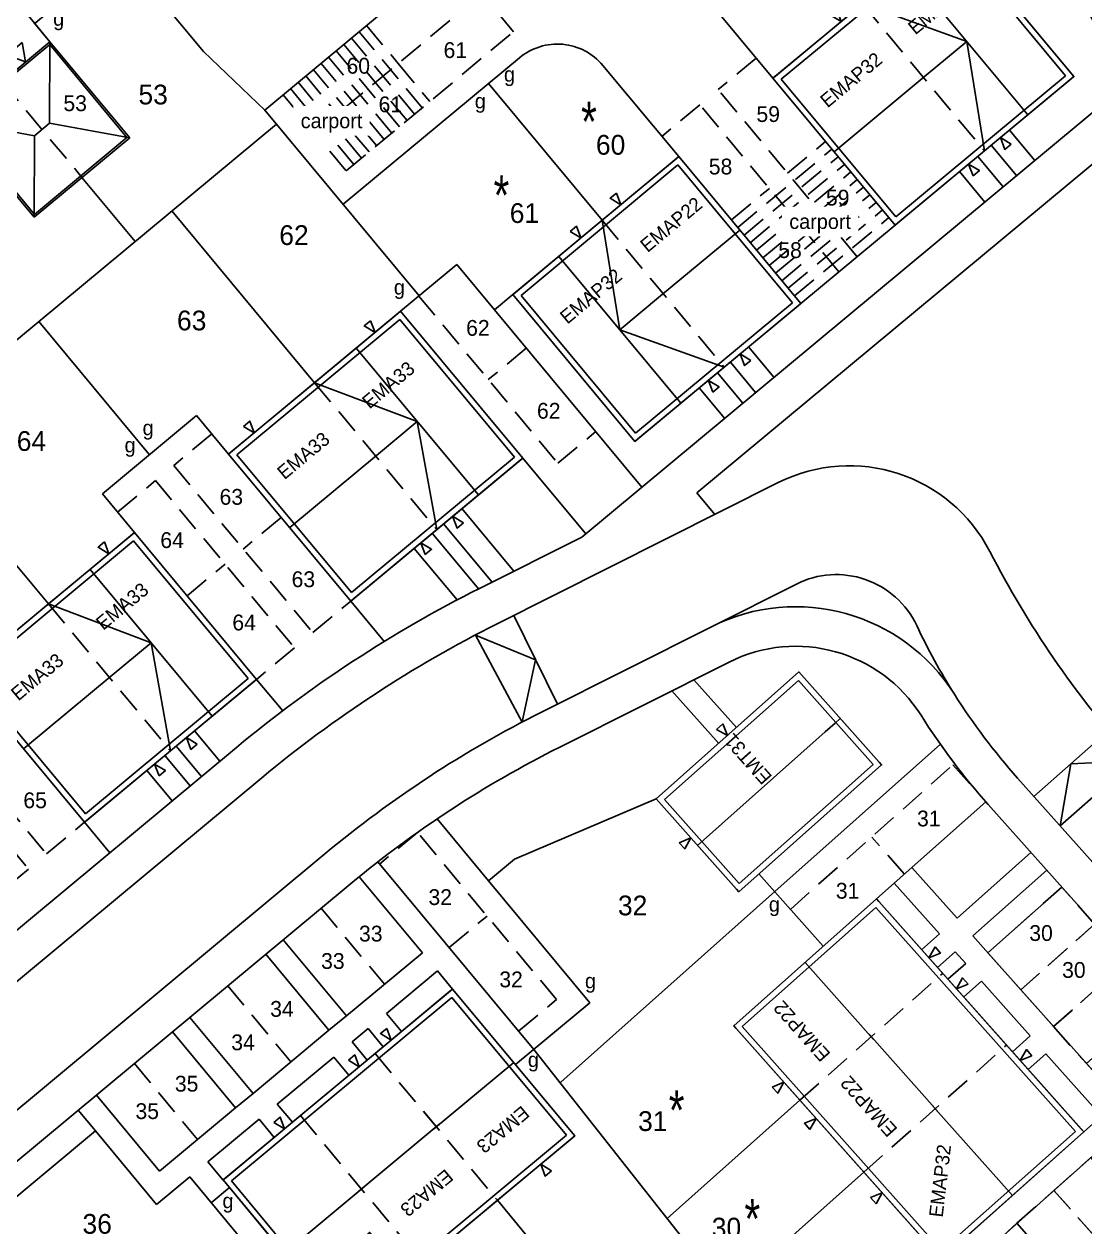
# Model space of a CAD drawing. Header units: millimetres. Extents: x 417385519 to 419804394, y 187233028 to 187812599.
# Drawn here: x 419588950 to 419642623, y 187555782 to 187616652 of the extents above; entities that cross this region are included whole.
import ezdxf
from ezdxf import colors
from ezdxf.entities.mleader import LeaderData, LeaderLine
from ezdxf.enums import TextEntityAlignment as Align
from ezdxf.math import Vec2, Vec3

# ---------------------------------------------------------------- set-up
doc = ezdxf.new("R2010")
doc.units = ezdxf.units.MM
doc.header["$LTSCALE"] = 100
doc.linetypes.add('DASHED', pattern=[19.05, 12.7, -6.35])
for name, color, linetype in [('0 Porch Detail', 7, 'Continuous'), ('CB-E-CHANNEL', 3, 'Continuous'), ('CB-E-FOOTPATH', 1, 'Continuous'), ('CB-E-VERGE', 6, 'DASHED'), ('CB-H-DOORFRONT', 1, 'Continuous'), ('CB-H-DOORREAR', 4, 'Continuous'), ('CB-H-EXTWALL', 3, 'Continuous'), ('CB-H-EXTWALL2', 7, 'Continuous'), ('CB-H-GARAGE-DOOR', 4, 'Continuous'), ('CB-H-PARTY CENTRE', 1, 'DASHED'), ('CB-H-ROOF', 1, 'Continuous'), ('CB-P-AFFORDABLE', 10, 'Continuous'), ('CB-P-DRIVE', 7, 'Continuous'), ('CB-P-FENCE', 2, 'Continuous'), ('CB-P-FOOTPATH', 1, 'Continuous'), ('CB-P-GATES', 6, 'Continuous'), ('CB-P-HOUSE-REF', 7, 'Continuous'), ('CB-P-PARKING', 1, 'DASHED'), ('CB-P-PARKING-NO', 1, 'Continuous'), ('CB-P-PLOT-NO', 4, 'Continuous'), ('H-House-Outline', 7, 'Continuous')]:
    doc.layers.add(name, color=color, linetype=linetype)
doc.styles.add('CB-P-HOUSE-REF', font='')
doc.styles.add('Cooper Baillie', font='')
doc.styles.add('SIMON COOPER SWISS LIGHT CONDENSED', font='')
doc.styles.get('CB-P-HOUSE-REF').set_extended_font_data('Gill Sans')
doc.styles.get('Cooper Baillie').set_extended_font_data('Gill Sans')
doc.styles.get('SIMON COOPER SWISS LIGHT CONDENSED').set_extended_font_data('Swis721 LtCn BT')

# ---------------------------------------------------------------- blocks, each defined once
blk = doc.blocks.new('*U240')
at = {"layer": '0 Porch Detail'}
for points in [[(8248, 5689), (8248, 5989), (7948, 5989), (7948, 5689)], [(8248, 3676), (8248, 3976), (7948, 3976), (7948, 3676)]]:
    blk.add_lwpolyline(points, close=True, dxfattribs=at)
at = {"layer": 'CB-H-DOORFRONT', "flags": 128}
blk.add_lwpolyline([(7903, 5262), (7903, 4847), (7303, 5055)], close=True, dxfattribs=at)
at = {"layer": 'CB-H-DOORREAR', "flags": 128}
blk.add_lwpolyline([(5264, 10265), (4848, 10265), (5056, 9665)], close=True, dxfattribs=at)
at = {"layer": 'CB-H-EXTWALL'}
for points in [[(176, 9665), (0, 9665), (0, 0), (176, 0)], [(176, 0), (7303, 0), (7303, 9665), (176, 9665)]]:
    blk.add_lwpolyline(points, dxfattribs=at)
at = {"layer": 'CB-H-ROOF'}
for p, q in [((3652, 9665), (3652, 1018)), ((6187, 7808, 0), (7303, 9273)), ((7303, 6342), (6187, 7808, 0)), ((6187, 7808, 0), (7303, 7808)), ((3652, 1018), (3652, 352)), ((3652, 352), (3652, 0))]:
    blk.add_line(p, q, dxfattribs=at)
at = {"layer": 'CB-P-HOUSE-REF', "style": 'CB-P-HOUSE-REF'}
blk.add_attdef('EMT41', text='', height=700, dxfattribs=at).set_placement((5452, 4884), align=Align.MIDDLE_CENTER)
blk = doc.blocks.new('*U195')
at = {"layer": 'CB-H-DOORFRONT', "flags": 128}
blk.add_lwpolyline([(1437, -600), (1021, -600), (1229, 0)], close=True, dxfattribs=at)
at = {"layer": 'CB-H-DOORREAR', "flags": 128}
blk.add_lwpolyline([(3235, 10265), (2820, 10265), (3027, 9665)], close=True, dxfattribs=at)
at = {"layer": 'CB-H-EXTWALL'}
for p, q in [((5095, 9665), (176, 9665)), ((5095, 0), (176, 0))]:
    blk.add_line(p, q, dxfattribs=at)
blk.add_lwpolyline([(5095, 9665), (5271, 9665), (5271, 0), (5095, 0)], dxfattribs=at)
at = {"layer": 'CB-H-PARTY CENTRE'}
blk.add_line((176, 0), (176, 9665), dxfattribs=at)
at = {"layer": 'CB-H-ROOF'}
blk.add_line((0, 4832), (5271, 4832), dxfattribs=at)
at = {"layer": 'CB-P-HOUSE-REF', "style": 'CB-P-HOUSE-REF'}
blk.add_attdef('EMA23', text='', height=700, dxfattribs=at).set_placement((2685, 7098), align=Align.MIDDLE_CENTER)
blk = doc.blocks.new('*U196')
at = {"layer": 'CB-H-DOORFRONT', "flags": 128}
blk.add_lwpolyline([(1437, -600), (1021, -600), (1229, 0)], close=True, dxfattribs=at)
at = {"layer": 'CB-H-DOORREAR', "flags": 128}
blk.add_lwpolyline([(3235, 10265), (2820, 10265), (3027, 9665)], close=True, dxfattribs=at)
at = {"layer": 'CB-H-EXTWALL'}
for p, q in [((5095, 9665), (176, 9665)), ((5095, 0), (176, 0))]:
    blk.add_line(p, q, dxfattribs=at)
at = {"layer": 'CB-H-PARTY CENTRE'}
for p, q in [((176, 0), (176, 9665)), ((5095, 0), (5095, 9665))]:
    blk.add_line(p, q, dxfattribs=at)
at = {"layer": 'CB-H-ROOF'}
blk.add_line((0, 4832), (5271, 4832), dxfattribs=at)
at = {"layer": 'CB-P-HOUSE-REF', "style": 'CB-P-HOUSE-REF'}
blk.add_attdef('EMA23', text='', height=700, dxfattribs=at).set_placement((2685, 7098), align=Align.MIDDLE_CENTER)
blk = doc.blocks.new('*U210')
at = {"layer": 'CB-H-DOORFRONT', "flags": 128}
blk.add_lwpolyline([(1434, -600), (1018, -600), (1226, 0)], close=True, dxfattribs=at)
at = {"layer": 'CB-H-DOORREAR', "flags": 128}
blk.add_lwpolyline([(1609, 10265), (1193, 10265), (1401, 9665)], close=True, dxfattribs=at)
at = {"layer": 'CB-H-EXTWALL'}
for p, q in [((176, 9665), (5039, 9665)), ((5039, 0), (176, 0))]:
    blk.add_line(p, q, dxfattribs=at)
at = {"layer": 'CB-H-PARTY CENTRE'}
for p, q in [((176, 9665), (176, 0)), ((5039, 9665), (5039, 0))]:
    blk.add_line(p, q, dxfattribs=at)
at = {"layer": 'CB-H-ROOF'}
blk.add_line((0, 4832), (5215, 4832), dxfattribs=at)
at = {"layer": 'CB-P-HOUSE-REF', "color": 1, "style": 'CB-P-HOUSE-REF'}
blk.add_attdef('EMAP22', text='', height=700, dxfattribs=at).set_placement((2725, 7268), align=Align.MIDDLE_CENTER)
blk = doc.blocks.new('*U250')
at = {"layer": 'CB-H-DOORFRONT', "flags": 128}
blk.add_lwpolyline([(600, 5044), (600, 4628), (0, 4836)], close=True, dxfattribs=at)
at = {"layer": 'CB-H-DOORREAR', "flags": 128}
blk.add_lwpolyline([(-2431, 10265), (-2847, 10265), (-2639, 9665)], close=True, dxfattribs=at)
at = {"layer": 'CB-H-EXTWALL'}
for points in [[(-6114, 9665), (-6290, 9665), (-6290, 0), (-6114, 0)], [(-6114, 0), (0, 0), (0, 9665), (-6114, 9665)]]:
    blk.add_lwpolyline(points, dxfattribs=at)
at = {"layer": 'CB-H-ROOF'}
for p, q in [((-3145, 9665), (-3145, 1018)), ((-3145, 1018), (-3145, 352)), ((-3145, 352), (-3145, 0))]:
    blk.add_line(p, q, dxfattribs=at)
at = {"layer": 'CB-P-HOUSE-REF', "style": 'CB-P-HOUSE-REF'}
blk.add_attdef('EMT31', text='', height=700, dxfattribs=at).set_placement((-1572, 4853), align=Align.MIDDLE_CENTER)
blk = doc.blocks.new('*U213')
at = {"layer": 'CB-H-DOORFRONT', "flags": 128}
blk.add_lwpolyline([(1429, -600), (1013, -600), (1221, 0)], close=True, dxfattribs=at)
at = {"layer": 'CB-H-DOORREAR', "flags": 128}
blk.add_lwpolyline([(1782, 10265), (1367, 10265), (1574, 9665)], close=True, dxfattribs=at)
at = {"layer": 'CB-H-EXTWALL'}
for points in [[(5882, 9665), (176, 9665)], [(5882, 0), (6058, 0), (6058, 9665), (5882, 9665)], [(176, 0), (5882, 0)]]:
    blk.add_lwpolyline(points, dxfattribs=at)
at = {"layer": 'CB-H-PARTY CENTRE'}
blk.add_line((176, 9665), (176, 0), dxfattribs=at)
at = {"layer": 'CB-H-ROOF'}
blk.add_line((3029, 9665), (3029, 0), dxfattribs=at)
at = {"layer": 'CB-P-HOUSE-REF', "color": 1, "style": 'CB-P-HOUSE-REF'}
blk.add_attdef('EMAP32', text='', height=700, dxfattribs=at).set_placement((3066, 7077), align=Align.MIDDLE_CENTER)
blk = doc.blocks.new('*U199')
at = {"layer": 'CB-H-DOORFRONT', "flags": 128}
blk.add_lwpolyline([(1431, -600), (1015, -600), (1223, 0)], close=True, dxfattribs=at)
at = {"layer": 'CB-H-DOORREAR', "flags": 128}
blk.add_lwpolyline([(4359, 10265), (3943, 10265), (4151, 9665)], close=True, dxfattribs=at)
at = {"layer": 'CB-H-EXTWALL'}
for points in [[(5658, 9665), (176, 9665)], [(5658, 0), (5834, 0), (5834, 9665), (5658, 9665)], [(176, 0), (5658, 0)]]:
    blk.add_lwpolyline(points, dxfattribs=at)
at = {"layer": 'CB-H-PARTY CENTRE'}
blk.add_line((176, 9665), (176, 0), dxfattribs=at)
at = {"layer": 'CB-H-ROOF'}
blk.add_line((2917, 9665), (2917, 0), dxfattribs=at)
at = {"layer": 'CB-P-HOUSE-REF', "style": 'CB-P-HOUSE-REF'}
blk.add_attdef('EMA33', text='', height=700, dxfattribs=at).set_placement((2972, 7192), align=Align.MIDDLE_CENTER)
blk = doc.blocks.new('*U209')
at = {"layer": 'CB-H-DOORFRONT', "flags": 128}
blk.add_lwpolyline([(1434, -600), (1018, -600), (1226, 0)], close=True, dxfattribs=at)
at = {"layer": 'CB-H-DOORREAR', "flags": 128}
blk.add_lwpolyline([(1609, 10265), (1193, 10265), (1401, 9665)], close=True, dxfattribs=at)
at = {"layer": 'CB-H-EXTWALL'}
for p, q in [((176, 9665), (5039, 9665)), ((5039, 0), (176, 0))]:
    blk.add_line(p, q, dxfattribs=at)
blk.add_lwpolyline([(5039, 9665), (5215, 9665), (5215, 0), (5039, 0)], dxfattribs=at)
at = {"layer": 'CB-H-PARTY CENTRE'}
blk.add_line((176, 9665), (176, 0), dxfattribs=at)
at = {"layer": 'CB-H-ROOF'}
blk.add_line((0, 4832), (5215, 4832), dxfattribs=at)
at = {"layer": 'CB-P-HOUSE-REF', "color": 1, "style": 'CB-P-HOUSE-REF'}
blk.add_attdef('EMAP22', text='', height=700, dxfattribs=at).set_placement((2725, 7268), align=Align.MIDDLE_CENTER)
blk = doc.blocks.new('*U197')
at = {"layer": 'CB-H-DOORFRONT', "flags": 128}
blk.add_lwpolyline([(1431, -600), (1015, -600), (1223, 0)], close=True, dxfattribs=at)
at = {"layer": 'CB-H-DOORREAR', "flags": 128}
blk.add_lwpolyline([(4359, 10265), (3943, 10265), (4151, 9665)], close=True, dxfattribs=at)
at = {"layer": 'CB-H-EXTWALL'}
for points in [[(5658, 9665), (176, 9665)], [(5658, 0), (5834, 0), (5834, 9665), (5658, 9665)], [(176, 0), (5658, 0)]]:
    blk.add_lwpolyline(points, dxfattribs=at)
at = {"layer": 'CB-H-PARTY CENTRE'}
blk.add_line((176, 9665), (176, 0), dxfattribs=at)
at = {"layer": 'CB-H-ROOF'}
blk.add_line((0, 4832), (5834, 4832), dxfattribs=at)
at = {"layer": 'CB-P-HOUSE-REF', "style": 'CB-P-HOUSE-REF'}
blk.add_attdef('EMA33', text='', height=700, dxfattribs=at).set_placement((2972, 7192), align=Align.MIDDLE_CENTER)
blk = doc.blocks.new('*U212')
at = {"layer": 'CB-H-DOORFRONT', "flags": 128}
blk.add_lwpolyline([(1429, -600), (1013, -600), (1221, 0)], close=True, dxfattribs=at)
at = {"layer": 'CB-H-DOORREAR', "flags": 128}
blk.add_lwpolyline([(1782, 10265), (1367, 10265), (1574, 9665)], close=True, dxfattribs=at)
at = {"layer": 'CB-H-EXTWALL'}
for points in [[(5882, 9665), (176, 9665)], [(5882, 0), (6058, 0), (6058, 9665), (5882, 9665)], [(176, 0), (5882, 0)]]:
    blk.add_lwpolyline(points, dxfattribs=at)
at = {"layer": 'CB-H-PARTY CENTRE'}
blk.add_line((176, 9665), (176, 0), dxfattribs=at)
at = {"layer": 'CB-H-ROOF'}
blk.add_line((0, 4832), (6058, 4832), dxfattribs=at)
at = {"layer": 'CB-P-HOUSE-REF', "color": 1, "style": 'CB-P-HOUSE-REF'}
blk.add_attdef('EMAP32', text='', height=700, dxfattribs=at).set_placement((3066, 7077), align=Align.MIDDLE_CENTER)
blk = doc.blocks.new('*U271')
at = {"layer": 'CB-P-PARKING'}
for points in [[(-1250, 0), (1250, 0), (1250, 5000), (-1250, 5000)], [(1250, 0), (3750, 0), (3750, 5000), (1250, 5000)], [(3750, 0), (6250, 0), (6250, 5000), (3750, 5000)], [(6250, 0), (8750, 0), (8750, 5000), (6250, 5000)]]:
    blk.add_lwpolyline(points, close=True, dxfattribs=at)
blk = doc.blocks.new('_Dot')
at = {"color": 0, "linetype": 'ByBlock', "lineweight": -2}
blk.add_line((-0.5, 0), (-1, 0), dxfattribs=at)
at = {"color": 0, "linetype": 'ByBlock', "const_width": 0.5}
blk.add_lwpolyline([(-0.25, 0, 1), (0.25, 0, 1)], format="xyb", close=True, dxfattribs=at)
blk = doc.blocks.new('*U265')
at = {"layer": 'CB-H-EXTWALL2'}
for p, q in [((0, 7817), (6290, 7817)), ((0, 1500), (0, 7817)), ((6290, 7817), (6290, 1500)), ((6290, 1500), (0, 1500))]:
    blk.add_line(p, q, dxfattribs=at)
at = {"layer": 'CB-H-GARAGE-DOOR'}
for p, q in [((1102, 634), (1602, 1500)), ((1602, 1500), (2102, 634)), ((4188, 634), (4688, 1500)), ((4688, 1500), (5187, 634)), ((1102, 634), (2102, 634)), ((4188, 634), (5187, 634))]:
    blk.add_line(p, q, dxfattribs=at)
at = {"layer": 'CB-H-ROOF'}
for p, q in [((0, 7817), (2650, 4658)), ((6290, 7817), (3640, 4658)), ((0, 1500), (2650, 4658)), ((2650, 4658), (3640, 4658)), ((6290, 1500), (3640, 4658))]:
    blk.add_line(p, q, dxfattribs=at)
at = {"layer": 'CB-P-PARKING'}
for p, q in [((3145, 1500), (3145, 7817)), ((0, 1500), (0, -4500)), ((3145, 1500), (3145, -4500)), ((6290, 1500), (6290, -4500)), ((0, -4000), (2852, -4000)), ((3438, -4000), (6290, -4000)), ((0, -4500), (0, -9500)), ((3145, -4500), (3145, -9500)), ((6290, -4500), (6290, -9500)), ((0, -9500), (6290, -9500))]:
    blk.add_line(p, q, dxfattribs=at)

msp = doc.modelspace()

# ---------------------------------------------------------------- linework, layer by layer
msp.add_line((419612452.14, 187573296.52), (419609847.23, 187576429.41))
at = {"layer": 'CB-E-CHANNEL'}
for p, q in [((419627109.84, 187593450.27), (419612883.78, 187586304.92)), ((419623725.72, 187586155.26), (419615128, 187581836.87)), ((419600977.44, 187578511.91), (419586366.86, 187566363.64)), ((419650123.11, 187566237.6), (419639215.96, 187578496.22)), ((419604174.13, 187574667.28), (419586953.02, 187560348.43))]:
    msp.add_line(p, q, dxfattribs=at)
for centre, radius, start, end in [((419630700.54, 187586301.37), 8000, 27.2440314, 116.6690972), ((419682266.3, 187612852.68), 50000, 207.2440314, 221.6612148), ((419627989.67, 187577665.93), 9500, 32.2855445, 116.6690972), ((419640936.1, 187530454.07), 62500, 116.6690972, 129.7425148), ((419663496.33, 187600099.77), 32500, 212.2855445, 221.6612148), ((419640936.1, 187530454.07), 57500, 116.6690443, 129.7425148)]:
    msp.add_arc(centre, radius, start, end, dxfattribs=at)
at = {"layer": 'CB-E-FOOTPATH'}
for p, q in [((419628023.16, 187588313.75), (419623725.72, 187586155.26)), ((419624623.39, 187584368.04), (419616025.71, 187580049.66)), ((419648628.94, 187564908.15), (419637721.78, 187577166.77)), ((419605452.81, 187573129.43), (419588231.69, 187558810.58))]:
    msp.add_line(p, q, dxfattribs=at)
for centre, radius, start, end in [((419630042.93, 187584292.49), 4500, 25.2915128, 116.6690972), ((419663496.33, 187600099.77), 32500, 205.2915128, 212.2855445), ((419627989.67, 187577665.93), 7500, 32.2855445, 116.6690972), ((419663496.33, 187600099.77), 34500, 212.2855445, 221.6612148), ((419640936.1, 187530454.07), 55500, 116.6690443, 129.7425148)]:
    msp.add_arc(centre, radius, start, end, dxfattribs=at)
at = {"layer": 'CB-E-VERGE'}
for p, q in [((419608708.4, 187612097.46, 0), (419605511.71, 187615942.09, 0)), ((419609092.86, 187612417.13, 0), (419605896.17, 187616261.76, 0)), ((419607939.48, 187611458.12, 0), (419604742.78, 187615302.75, 0)), ((419608323.94, 187611777.79, 0), (419605127.24, 187615622.42, 0)), ((419607170.55, 187610818.78, 0), (419603973.86, 187614663.41, 0)), ((419607555.01, 187611138.45, 0), (419604358.32, 187614983.08, 0)), ((419606401.62, 187610179.45, 0), (419603204.93, 187614024.07, 0)), ((419606786.09, 187610499.12, 0), (419603589.39, 187614343.74, 0)), ((419605632.7, 187609540.11, 0), (419602436.01, 187613384.73, 0)), ((419606017.16, 187609859.78, 0), (419602820.47, 187613704.4, 0)), ((419625054.59, 187606356.63, 0), (419629821.93, 187610320.53, 0)), ((419625374.26, 187605972.17, 0), (419630141.6, 187609936.07, 0)), ((419625693.93, 187605587.71, 0), (419630461.27, 187609551.61, 0)), ((419626013.6, 187605203.24, 0), (419630780.94, 187609167.14, 0)), ((419626333.27, 187604818.78, 0), (419631100.6, 187608782.68, 0)), ((419626652.94, 187604434.32, 0), (419631420.27, 187608398.22, 0)), ((419626972.61, 187604049.86, 0), (419631739.94, 187608013.75, 0)), ((419627292.27, 187603665.39, 0), (419632059.61, 187607629.29, 0)), ((419627611.94, 187603280.93, 0), (419632379.28, 187607244.83, 0)), ((419627931.61, 187602896.47, 0), (419632698.95, 187606860.37, 0))]:
    msp.add_line(p, q, dxfattribs=at)
at = {"layer": 'CB-H-ROOF'}
for p, q in [((419636645.76, 187615776.53, 0), (419631362.41, 187617668.33, 0)), ((419634587.54, 187614065.18, 0), (419636645.76, 187615776.53, 0)), ((419636645.76, 187615776.53, 0), (419637541.62, 187610236.67, 0)), ((419619093.31, 187601182.19, 0), (419618197.45, 187606722.06, 0)), ((419621151.53, 187602893.54, 0), (419619093.31, 187601182.19, 0)), ((419619093.31, 187601182.19, 0), (419624376.66, 187599290.39, 0)), ((419608846.36, 187596541.49, 0), (419603649.42, 187598505.13, 0)), ((419606874.54, 187594901.98, 0), (419608846.36, 187596541.49, 0)), ((419608846.36, 187596541.49, 0), (419609828.62, 187591073.47, 0)), ((419595378.63, 187585343.47, 0), (419590181.69, 187587307.12, 0)), ((419593406.81, 187583703.97, 0), (419595378.63, 187585343.47, 0)), ((419595378.63, 187585343.47, 0), (419596360.9, 187579875.45, 0))]:
    msp.add_line(p, q, dxfattribs=at)
at = {"layer": 'CB-P-DRIVE'}
for p, q in [((419620209.61, 187593224.59, 0), (419612751.73, 187602194.1, 0)), ((419614178.82, 187594690.52, 0), (419617364.59, 187590859.03, 0)), ((419605478.43, 187587456.41, 0), (419607191.93, 187585395.6, 0)), ((419600711.09, 187583492.51, 0), (419602038.72, 187581895.78, 0)), ((419626927.69, 187572750.12), (419635308.79, 187580207.24)), ((419637605.14, 187577297.86), (419632076.69, 187572378.9)), ((419592010.7, 187576258.39, 0), (419593289.38, 187574720.54, 0)), ((419606846.69, 187574250.9), (419614734.29, 187564764.57)), ((419605905.54, 187573505.86), (419609102.24, 187569661.24)), ((419637714.47, 187569653.08), (419641449.91, 187572976.7)), ((419602060.92, 187570309.17), (419605257.61, 187566464.54)), ((419601180.5, 187569577.13), (419604377.19, 187565732.5)), ((419605257.61, 187566464.54), (419609102.24, 187569661.24)), ((419644361.71, 187562182.2), (419637750.86, 187569612.18)), ((419597335.87, 187566380.44), (419600532.56, 187562535.81)), ((419596455.45, 187565648.39), (419599652.14, 187561803.77)), ((419600532.56, 187562535.81), (419604377.19, 187565732.5)), ((419592610.82, 187562451.7), (419595807.52, 187558607.07)), ((419599652.14, 187561803.77), (419595807.52, 187558607.07)), ((419635447.24, 187552644.27), (419643291.66, 187559623.88))]:
    msp.add_line(p, q, dxfattribs=at)
at = {"layer": 'CB-P-FENCE'}
for p, q in [((419601128.83, 187612297.86, 0), (419620701.7, 187628572.11, 0)), ((419593841.76, 187620298.38, 0), (419598024.87, 187615267.4, 0)), ((419626839.4, 187613907.58), (419622875.5, 187618674.92, 0)), ((419589491.57, 187616681.32, 0), (419590258.77, 187615758.61, 0)), ((419605092.73, 187607530.52, 0), (419614011.24, 187614946, 0)), ((419622072.07, 187609943.69, 0), (419618236.04, 187614557.24, 0)), ((419618197.45, 187606722.06, 0), (419612443.4, 187613642.39, 0)), ((419601128.83, 187612297.86, 0), (419608939.69, 187602903.83, 0)), ((419563305.42, 187579656.25, 0), (419601715.11, 187611592.76, 0)), ((419591879.21, 187608890.59, 0), (419594571.27, 187605652.87, 0)), ((419603649.42, 187598505.13, 0), (419596424.83, 187607194.05, 0)), ((419628251.28, 187602512, 0), (419633018.62, 187606475.9, 0)), ((419610844.63, 187604487.74, 0), (419607999.61, 187602122.19, 0)), ((419612751.73, 187602194.1, 0), (419610844.63, 187604487.74, 0)), ((419613674.44, 187602961.31, 0), (419612751.73, 187602194.1, 0)), ((419595294.83, 187594855.35, 0), (419589690.97, 187601595.05, 0)), ((419592911.16, 187592873.4, 0), (419597678.5, 187596837.3, 0)), ((419597678.5, 187596837.3, 0), (419599299.22, 187594888.07, 0)), ((419590181.69, 187587307.12, 0), (419582957.11, 187595996.04, 0)), ((419594531.88, 187590924.17, 0), (419592911.16, 187592873.4, 0)), ((419613763.39, 187574386.78), (419620930.99, 187577440.12)), ((419613763.39, 187574386.78), (419612452.14, 187573296.52)), ((419617579.31, 187567130.12), (419612452.14, 187573296.52)), ((419629387.17, 187569985.89), (419626130.02, 187573646.62)), ((419626927.69, 187572750.12), (419616100.32, 187563116.42)), ((419613811.58, 187563997.37), (419617579.31, 187567130.12)), ((419624506.19, 187552389.23), (419614734.29, 187564764.57)), ((419628205.63, 187562189.76), (419621487.45, 187556212.23)), ((419586817.67, 187555865.99), (419592558.02, 187560638.27)), ((419592558.02, 187560638.27), (419595652.01, 187556917.16)), ((419631438.02, 187558556.85), (419625402.7, 187553186.9)), ((419597329.23, 187558311.71), (419595652.01, 187556917.16)), ((419597329.23, 187558311.71), (419613240.09, 187539175.9)), ((419599338.82, 187557771.75), (419598416.11, 187557004.54)), ((419612895.24, 187557130.26), (419620058.77, 187548514.76))]:
    msp.add_line(p, q, dxfattribs=at)
at = {"layer": 'CB-P-FENCE', "extrusion": (4.86763e-09, -4.51342e-08, 1)}
msp.add_arc((419615929.26, 187612639.22, -6.43), 3000, 39.7425148, 129.7425148, dxfattribs=at)
at = {"layer": 'CB-P-FOOTPATH'}
for p, q in [((419617166.64, 187590694.45), (419643881.22, 187612906.83, 0)), ((419622984.33, 187592930.65, 0), (419644802.78, 187611072.05, 0)), ((419638806.31, 187611288.22, 0), (419640084.99, 187609750.37, 0)), ((419637883.6, 187610521.01, 0), (419639162.28, 187608983.16, 0)), ((419637199.64, 187609952.32, 0), (419638478.32, 187608414.47, 0)), ((419636276.93, 187609185.12, 0), (419637555.61, 187607647.27, 0)), ((419625607.13, 187600313.5, 0), (419626885.81, 187598775.64, 0)), ((419624684.42, 187599546.29, 0), (419625963.09, 187598008.44, 0)), ((419624034.68, 187599006.05, 0), (419625313.35, 187597468.2, 0)), ((419623111.97, 187598238.84, 0), (419624390.64, 187596700.99, 0)), ((419622984.33, 187592930.65, 0), (419623894.91, 187591835.5, 0)), ((419611099.5, 187592130.16, 0), (419613729.08, 187588967.6, 0)), ((419609605.41, 187590887.87, 0), (419611946.51, 187588072.25, 0)), ((419610176.79, 187591362.96, 0), (419612628.21, 187588414.66, 0)), ((419617164.93, 187590693.32), (419611986.11, 187588092.15)), ((419608682.7, 187590120.66, 0), (419610853.88, 187587509.4, 0)), ((419615936.59, 187582243.14), (419613723.93, 187586726.9)), ((419614158.75, 187581327.02), (419611791.49, 187585731.12)), ((419614830.26, 187584485.02), (419611791.73, 187585730.68)), ((419614153.95, 187581335.96), (419614830.26, 187584485.02)), ((419624093.04, 187580253.57), (419621726.7, 187582913.11)), ((419624989.55, 187581051.24), (419622836.83, 187583470.69)), ((419597573.62, 187580883.8, 0), (419598852.32, 187579345.92, 0)), ((419640039.94, 187577570.14), (419643788.73, 187580871.64)), ((419599698.76, 187580049.76), (419583878.42, 187566895.61)), ((419596650.91, 187580116.59, 0), (419597929.59, 187578578.74, 0)), ((419596079.53, 187579641.5, 0), (419597358.22, 187578103.63, 0)), ((419641369.4, 187576075.95), (419645110.57, 187579370.72)), ((419645110.57, 187579370.72), (419641914.33, 187579220.89)), ((419595156.82, 187578874.3, 0), (419596435.5, 187577336.45, 0)), ((419641369.4, 187576075.95), (419641914.33, 187579220.89)), ((419636155.52, 187571405.19), (419639890.96, 187574728.81)), ((419636155.52, 187571405.19), (419633869.7, 187573974.24)), ((419636953.19, 187570508.68), (419640688.63, 187573832.31)), ((419635259.02, 187570607.52), (419632973.19, 187573176.57)), ((419634362.51, 187569809.85), (419635259.02, 187570607.52)), ((419637750.86, 187569612.18), (419636953.19, 187570508.68)), ((419635160.18, 187568913.34), (419636056.69, 187569711.01)), ((419636588.8, 187569112.97), (419636056.69, 187569711.01)), ((419635692.29, 187568315.3), (419636588.8, 187569112.97)), ((419609869.44, 187568738.53), (419607280.85, 187566586.19)), ((419610633.71, 187567819.35), (419609869.44, 187568738.53)), ((419636489.96, 187567418.79), (419637386.47, 187568216.46)), ((419639850.77, 187565446.82), (419637386.47, 187568216.46)), ((419604377.19, 187565732.5), (419605257.61, 187566464.54)), ((419608045.12, 187565667.02), (419607280.85, 187566586.19)), ((419606358.14, 187565818.99), (419605545.39, 187565143.21)), ((419607122.41, 187564899.81), (419606358.14, 187565818.99)), ((419638954.26, 187564649.15), (419639850.77, 187565446.82)), ((419606309.65, 187564224.03), (419605545.39, 187565143.21)), ((419604622.68, 187564376), (419601763.24, 187561998.46)), ((419605386.94, 187563456.83), (419604622.68, 187564376)), ((419639751.93, 187563752.64), (419640648.44, 187564550.31)), ((419643465.21, 187561384.53), (419640648.44, 187564550.31)), ((419599652.14, 187561803.77), (419600532.56, 187562535.81)), ((419592558.02, 187560638.27), (419591688.11, 187561684.49)), ((419602527.5, 187561079.29), (419601763.24, 187561998.46)), ((419600840.53, 187561231.25), (419598251.94, 187559078.92)), ((419601604.79, 187560312.08), (419600840.53, 187561231.25)), ((419642568.7, 187560586.86), (419643465.21, 187561384.53)), ((419599019.15, 187558156.21), (419598251.94, 187559078.92))]:
    msp.add_line(p, q, dxfattribs=at)
for centre, radius, start, end in [((419593632.54, 187591524.7), 55500, 26.3540836, 32.465857), ((419617160.89, 187590701.37, 0), 9, 296.6690972, 309.7425153), ((419640936.1, 187530454.07), 64500, 116.6690972, 129.7425148)]:
    msp.add_arc(centre, radius, start, end, dxfattribs=at)
at = {"layer": 'CB-P-PARKING'}
for p, q in [((419603649.89, 187611142.75, 0), (419612108.07, 187618175.48, 0)), ((419613706.42, 187616253.16, 0), (419612108.07, 187618175.48, 0)), ((419606280.63, 187616581.43, 0), (419607878.98, 187614659.11, 0)), ((419605248.24, 187609220.44, 0), (419613706.42, 187616253.16, 0)), ((419607878.98, 187614659.11, 0), (419609477.33, 187612736.8, 0)), ((419625985.88, 187614934.1, 0), (419624063.57, 187613335.75, 0)), ((419631096.29, 187604877.57, 0), (419624063.57, 187613335.75, 0)), ((419602051.54, 187613065.07, 0), (419603649.89, 187611142.75, 0)), ((419623140.86, 187612568.54, 0), (419621218.55, 187610970.2, 0)), ((419630173.58, 187604110.37, 0), (419623140.86, 187612568.54, 0)), ((419627579.93, 187609106.66, 0), (419629502.25, 187610705.01, 0)), ((419604417.1, 187610220.04, 0), (419605248.24, 187609220.44, 0)), ((419624734.91, 187606741.11, 0), (419626657.22, 187608339.45, 0)), ((419608922.32, 187602889.39, 0), (419615955.05, 187594431.22, 0)), ((419614361, 187600258.65, 0), (419612438.68, 187598660.3, 0)), ((419598445.7, 187595914.59, 0), (419596523.39, 187594316.24, 0)), ((419615955.05, 187594431.22, 0), (419617877.36, 187596029.56, 0)), ((419596523.39, 187594316.24, 0), (419603556.11, 187585858.06, 0)), ((419593678.37, 187591950.69, 0), (419595600.68, 187593549.04, 0)), ((419595600.68, 187593549.04, 0), (419602633.4, 187585090.86, 0)), ((419601962.07, 187591685.5, 0), (419600039.75, 187590087.15, 0)), ((419597194.73, 187587721.6, 0), (419599117.04, 187589319.95, 0)), ((419603556.11, 187585858.06, 0), (419605478.43, 187587456.41, 0)), ((419602633.4, 187585090.86, 0), (419600711.09, 187583492.51, 0)), ((419583055.66, 187583118.23, 0), (419590088.39, 187574660.05, 0)), ((419582132.95, 187582351.02, 0), (419589165.68, 187573892.84, 0)), ((419627725.36, 187571853.61), (419635943.33, 187579165.58)), ((419635943.33, 187579165.58), (419637605.14, 187577297.86)), ((419590088.39, 187574660.05, 0), (419592010.7, 187576258.39, 0)), ((419608856.67, 187575743.81), (419606934.36, 187574145.46)), ((419615889.39, 187567285.63), (419608856.67, 187575743.81)), ((419633496.15, 187573641.88), (419631834.34, 187575509.6)), ((419589165.68, 187573892.84, 0), (419587243.36, 187572294.49, 0)), ((419603983.23, 187571907.52), (419607179.92, 187568062.89)), ((419610450.72, 187569916.37), (419612373.03, 187571514.72)), ((419599258.18, 187567978.78), (419602454.88, 187564134.15)), ((419613967.08, 187565687.28), (419615889.39, 187567285.63)), ((419594533.14, 187564050.05), (419597729.83, 187560205.42))]:
    msp.add_line(p, q, dxfattribs=at)
at = {"layer": 'H-House-Outline'}
for p, q in [((419626839.4, 187613907.58, 0), (419635885.42, 187621429.08, 0)), ((419635885.42, 187621429.08, 0), (419642064.63, 187613997.42, 0)), ((419627261.88, 187613868.71, 0), (419635846.55, 187621006.6, 0)), ((419635846.55, 187621006.6, 0), (419641642.15, 187614036.29, 0)), ((419585422.23, 187611737.17, 0), (419590258.77, 187615758.61, 0)), ((419590258.77, 187615758.61, 0), (419594297.48, 187610901.31, 0)), ((419585563.06, 187611724.21, 0), (419590245.82, 187615617.78, 0)), ((419590245.82, 187615617.78, 0), (419594156.65, 187610914.26, 0)), ((419642064.63, 187613997.42, 0), (419633018.62, 187606475.9, 0)), ((419641642.15, 187614036.29, 0), (419633057.5, 187606898.38, 0)), ((419589460.94, 187606879.87, 0), (419585422.23, 187611737.17, 0)), ((419589473.89, 187607020.69, 0), (419585563.06, 187611724.21, 0)), ((419594297.48, 187610901.31, 0), (419589460.94, 187606879.87, 0)), ((419594156.65, 187610914.26, 0), (419589473.89, 187607020.69, 0)), ((419619853.64, 187595529.65), (419613674.44, 187602961.31)), ((419619892.52, 187595952.12), (419614096.92, 187602922.43)), ((419607999.61, 187602122.19, 0), (419614178.82, 187594690.52, 0)), ((419607960.73, 187601699.71, 0), (419613756.34, 187594729.4, 0)), ((419605478.43, 187587456.41, 0), (419599299.22, 187594888.07, 0)), ((419605517.3, 187587878.89, 0), (419599721.7, 187594849.2, 0)), ((419614178.82, 187594690.52, 0), (419605478.43, 187587456.41, 0)), ((419613756.34, 187594729.4, 0), (419605517.3, 187587878.89, 0)), ((419585831.49, 187583690.06), (419594531.88, 187590924.17)), ((419594531.88, 187590924.17), (419600711.09, 187583492.51)), ((419586253.97, 187583651.18), (419594493.01, 187590501.69)), ((419594493.01, 187590501.69), (419600288.61, 187583531.39)), ((419592010.7, 187576258.39), (419585831.49, 187583690.06)), ((419592049.58, 187576680.87), (419586253.97, 187583651.18)), ((419600288.61, 187583531.39), (419592049.58, 187576680.87)), ((419620930.99, 187577440.12), (419628151.6, 187583864.68)), ((419628151.6, 187583864.68), (419632332.72, 187579165.5)), ((419600711.09, 187583492.51), (419592010.7, 187576258.39)), ((419621354.53, 187577415.41), (419628126.89, 187583441.14)), ((419628126.89, 187583441.14), (419631909.17, 187579190.21)), ((419632332.72, 187579165.5), (419625112.11, 187572740.93)), ((419631909.17, 187579190.21), (419625136.82, 187573164.48)), ((419625112.11, 187572740.93), (419620930.99, 187577440.12)), ((419625136.82, 187573164.48), (419621354.53, 187577415.41)), ((419624856.08, 187565954.33), (419632076.69, 187572378.9)), ((419625279.62, 187565929.62), (419632051.98, 187571955.35)), ((419632051.98, 187571955.35), (419642145.16, 187560611.57)), ((419632076.69, 187572378.9), (419642568.7, 187560586.86)), ((419599016.2, 187558159.75), (419610633.71, 187567819.35)), ((419610633.71, 187567819.35), (419616812.91, 187560387.69)), ((419599438.68, 187558120.87), (419610594.83, 187567396.87)), ((419610594.83, 187567396.87), (419616390.49, 187560426.5)), ((419635348.09, 187554162.29), (419624856.08, 187565954.33)), ((419635372.8, 187554585.84), (419625279.62, 187565929.62)), ((419616812.91, 187560387.69), (419605198.35, 187550724.55)), ((419616390.49, 187560426.5), (419605237.17, 187551147.09)), ((419642568.7, 187560586.86), (419635348.09, 187554162.29)), ((419642145.16, 187560611.57), (419635372.8, 187554585.84)), ((419605198.35, 187550724.55), (419599016.2, 187558159.75)), ((419605237.17, 187551147.09), (419599438.68, 187558120.87))]:
    msp.add_line(p, q, dxfattribs=at)

# ---------------------------------------------------------------- block references
for name, p, rotation, values in [('*U197', (419587798.08, 187627842.72, 0), 219.742514759901, {'EMA33': 'EMA33'}), ('*U213', (419637406.1, 187610123.98, 0), 39.74251475868212, {'EMAP32': 'EMAP32'}), ('*U209', (419624241.13, 187599177.71, 0), 39.74248478339114, {'EMAP22': 'EMAP22'}), ('*U199', (419609693.1, 187590960.78, 0), 39.74251481051617, {'EMA33': 'EMA33'}), ('*U199', (419596225.37, 187579762.77, 0), 39.74251491628354, {'EMA33': 'EMA33'}), ('*U250', (419628151.6, 187583864.68), 131.6612148434431, {'EMT31': 'EMT31'}), ('*U209', (419635543.39, 187568482.65), 131.6612148434431, {'EMAP22': 'EMAP22'}), ('*U196', (419606851.55, 187564674.61), 219.7425147604449, {'EMA23': 'EMA23'}), ('*U195', (419603069.4, 187561529.86), 219.7425147604449, {'EMA23': 'EMA23'})]:
    msp.add_blockref(name, p, dxfattribs=dict(rotation=rotation)).add_auto_attribs(values)
at = {"rotation": 219.742514759901}
msp.add_blockref('*U265', (419589299.77, 187616911.99, 0), dxfattribs=at)
ref = msp.add_blockref('*U212', (419637677.14, 187610349.35, 0), dxfattribs=dict(xscale=-1, rotation=39.74251526810284))
ref.add_attrib('EMAP32', 'EMAP32', dxfattribs={"layer": 'CB-P-HOUSE-REF', "color": 1, "height": 700, "rotation": 39.7425193, "style": 'CB-P-HOUSE-REF'}).set_placement((419630794.65, 187613830.79, 0), align=Align.MIDDLE_CENTER)
ref = msp.add_blockref('*U213', (419624512.18, 187599403.08, 0), dxfattribs=dict(xscale=-1, rotation=39.74251426855271))
ref.add_attrib('EMAP32', 'EMAP32', dxfattribs={"layer": 'CB-P-HOUSE-REF', "color": 1, "height": 700, "rotation": 39.7425193, "style": 'CB-P-HOUSE-REF'}).set_placement((419617629.69, 187602884.52, 0), align=Align.MIDDLE_CENTER)
ref = msp.add_blockref('*U197', (419609964.15, 187591186.15, 0), dxfattribs=dict(xscale=-1, rotation=39.74251471438056))
ref.add_attrib('EMA33', 'EMA33', dxfattribs={"layer": 'CB-P-HOUSE-REF', "height": 700, "rotation": 39.7425193, "style": 'CB-P-HOUSE-REF'}).set_placement((419603081.13, 187594816.32, 0), align=Align.MIDDLE_CENTER)
ref = msp.add_blockref('*U197', (419596496.42, 187579988.14, 0), dxfattribs=dict(xscale=-1, rotation=39.74251460233587))
ref.add_attrib('EMA33', 'EMA33', dxfattribs={"layer": 'CB-P-HOUSE-REF', "height": 700, "rotation": 39.7425193, "style": 'CB-P-HOUSE-REF'}).set_placement((419589613.4, 187583618.3, 0), align=Align.MIDDLE_CENTER)
ref = msp.add_blockref('*U210', (419635309.08, 187568745.99), dxfattribs=dict(xscale=-1, rotation=131.6612148478833))
ref.add_attrib('EMAP22', 'EMAP22', dxfattribs={"layer": 'CB-P-HOUSE-REF', "color": 1, "height": 700, "rotation": 131.6612159, "style": 'CB-P-HOUSE-REF'}).set_placement((419631690.32, 187561879.3), align=Align.MIDDLE_CENTER)
ref = msp.add_blockref('*U195', (419606580.51, 187564449.24), dxfattribs=dict(xscale=-1, rotation=219.7425147593228))
ref.add_attrib('EMA23', 'EMA23', dxfattribs={"layer": 'CB-P-HOUSE-REF', "height": 700, "rotation": 219.7425193, "style": 'CB-P-HOUSE-REF'}).set_placement((419613183.07, 187560707.75), align=Align.MIDDLE_CENTER)
ref = msp.add_blockref('*U212', (419638541.47, 187565113.09), dxfattribs=dict(xscale=-1, rotation=131.6612148448135))
ref.add_attrib('EMAP32', 'EMAP32', dxfattribs={"layer": 'CB-P-HOUSE-REF', "color": 1, "height": 700, "rotation": 83.3224299, "style": 'CB-P-HOUSE-REF'}).set_placement((419635292.41, 187558117.89), align=Align.MIDDLE_CENTER)
ref = msp.add_blockref('*U240', (419584055.1, 187544071.32), dxfattribs=dict(xscale=-1, rotation=309.7425147525831))
ref.add_attrib('EMT41', 'EMT41', dxfattribs={"layer": 'CB-P-HOUSE-REF', "height": 700, "rotation": 309.7425145, "style": 'CB-P-HOUSE-REF'}).set_placement((419584325.24, 187551385.82), align=Align.MIDDLE_CENTER)
at = {"layer": 'CB-P-PARKING', "rotation": 131.661214843396}
msp.add_blockref('*U271', (419647266.25, 187566439.68), dxfattribs=at)
at = {"layer": 'CB-P-PARKING', "xscale": -1, "rotation": 41.66121484446928}
msp.add_blockref('*U271', (419645307.88, 187554725.17), dxfattribs=at)

# ---------------------------------------------------------------- texts
at = {"layer": 'CB-P-AFFORDABLE', "style": 'SIMON COOPER SWISS LIGHT CONDENSED'}
for p in [(419617529.76, 187611717.1, 0), (419613102.63, 187607991.76, 0), (419621964.35, 187561692.11), (419625794.74, 187556195.07)]:
    msp.add_text('*', height=2000, rotation=359.9287509, dxfattribs=at).set_placement(p, align=Align.MIDDLE_CENTER)
at = {"layer": 'CB-P-GATES', "style": 'Cooper Baillie'}
for p in [(419590701.93, 187616937.81), (419613509.09, 187614111.77), (419612034.79, 187612760.25), (419607939.08, 187603339.41), (419595226.26, 187596221.54), (419594313.31, 187595352.19), (419626909.67, 187572110.74), (419617607.4, 187568233.55), (419614718.04, 187564247.21), (419599266.94, 187557104.06)]:
    msp.add_text('g', height=750, dxfattribs=at).set_placement(p, align=Align.MIDDLE_CENTER)
at = {"layer": 'CB-P-PARKING-NO', "style": 'Cooper Baillie'}
for s, p in [('61', (419610173.88, 187614933.79, 0)), ('60', (419605262.78, 187614141.31, 0)), ('53', (419590940.41, 187612246.01, 0)), ('61', (419606885.97, 187612189.13, 0)), ('59', (419626003.37, 187611697.32, 0)), ('58', (419623592.23, 187609042.27, 0)), ('59', (419629519.73, 187607468.23, 0)), ('58', (419627108.59, 187604813.18, 0)), ('62', (419611315.94, 187600876.39, 0)), ('62', (419614900.58, 187596683.01, 0)), ('63', (419598841.33, 187592327.13)), ('64', (419595843.03, 187590137.73)), ('63', (419602485.66, 187588158.66)), ('64', (419599487.36, 187585969.26)), ('65', (419588914.4, 187576973)), ('31', (419634128.95, 187576050.23)), ('31', (419630019.96, 187572394.24)), ('32', (419609409.68, 187572073.13)), ('33', (419605896.38, 187570226.83)), ('30', (419639807.28, 187570254.24)), ('33', (419603977.63, 187568838.72)), ('30', (419641469.09, 187568386.52)), ('32', (419612994.73, 187567908.8)), ('34', (419601402.44, 187566415.83)), ('34', (419599433.2, 187564724.86)), ('35', (419596580.3, 187562630.08)), ('35', (419594585.79, 187561241.97))]:
    msp.add_text(s, height=800, dxfattribs=at).set_placement(p)
at = {"layer": 'CB-P-PLOT-NO', "style": 'Cooper Baillie'}
for s, p in [('60', (419617881.41, 187610041.78)), ('61', (419613522.31, 187606586.55)), ('62', (419601861.7, 187605471.83)), ('63', (419596686.3, 187601153.15)), ('64', (419588580.17, 187595052.47)), ('32', (419618995.47, 187571549.93)), ('31', (419620013.73, 187560638.04)), ('36', (419591904.93, 187555436.66)), ('30', (419623743.23, 187555247.54))]:
    msp.add_text(s, height=1000, dxfattribs=at).set_placement(p)

# ---------------------------------------------------------------- next in the draw order: leaders
at = {"layer": 'CB-P-GATES'}
ml = msp.add_multileader_mtext('Standard', dxfattribs=at)
ml.set_content('carport', color=256, style='Cooper Baillie')
ml.set_leader_properties()
ml.set_arrow_properties(name='DOT')
ml.build(insert=Vec2(0, 0))
ml.multileader.update_dxf_attribs({"leader_type": 0, "text_left_attachment_type": 2, "text_right_attachment_type": 2, "text_top_attachment_type": 10, "text_bottom_attachment_type": 10, "dogleg_length": 0.36, "arrow_head_size": 1000})
ctx = ml.context
ctx.base_point, ctx.char_height, ctx.arrow_head_size, ctx.landing_gap_size, ctx.plane_origin = Vec3(419602865.95, 187611631.89, 0), 750, 1000, 0, Vec3(419597242.48, 187604670.74, 0)
ctx.left_attachment, ctx.right_attachment, ctx.top_attachment, ctx.bottom_attachment, ctx.text_align_type = 2, 2, 10, 10, 1
notes = []
notes.append((ctx, [(0, (1, 1, 0), (419602865.59, 187611631.89, 0), (1, 0), 0.36, [(0, [(419596073.6, 187598258.81, 0)], 0, [])])]))
ctx.mtext.insert, ctx.mtext.alignment, ctx.mtext.flow_direction = Vec3(419604505.54, 187612132.61, 0), 2, 5
ctx.mtext.has_bg_fill, ctx.mtext.bg_color, ctx.mtext.bg_scale_factor, ctx.mtext.bg_transparency, ctx.mtext.use_window_bg_color = 1, -1027028792, 1.5, 0, 1
ml = msp.add_multileader_mtext('Standard', dxfattribs=at)
ml.set_content('carport', color=256, style='Cooper Baillie')
ml.set_leader_properties()
ml.set_arrow_properties(name='DOT')
ml.build(insert=Vec2(0, 0))
ml.multileader.update_dxf_attribs({"leader_type": 0, "text_left_attachment_type": 2, "text_right_attachment_type": 2, "text_top_attachment_type": 10, "text_bottom_attachment_type": 10, "dogleg_length": 0.36, "arrow_head_size": 1000})
ctx = ml.context
ctx.base_point, ctx.char_height, ctx.arrow_head_size, ctx.landing_gap_size, ctx.plane_origin = Vec3(419627585.22, 187606533.5, 0), 750, 1000, 0, Vec3(419621961.75, 187599572.35, 0)
ctx.left_attachment, ctx.right_attachment, ctx.top_attachment, ctx.bottom_attachment, ctx.text_align_type = 2, 2, 10, 10, 1
notes.append((ctx, [(0, (1, 1, 0), (419627584.86, 187606533.5, 0), (1, 0), 0.36, [(0, [(419620792.87, 187593160.41, 0)], 0, [])])]))
ctx.mtext.insert, ctx.mtext.alignment, ctx.mtext.flow_direction = Vec3(419629224.82, 187607034.21, 0), 2, 5
ctx.mtext.has_bg_fill, ctx.mtext.bg_color, ctx.mtext.bg_scale_factor, ctx.mtext.bg_transparency, ctx.mtext.use_window_bg_color = 1, -1027028792, 1.5, 0, 1
for ctx, leaders in notes:
    for number, flags, end, landing, length, lines in leaders:
        leader = LeaderData()
        leader.index, (leader.has_last_leader_line, leader.has_dogleg_vector, leader.attachment_direction) = number, flags
        leader.last_leader_point, leader.dogleg_vector, leader.dogleg_length = Vec3(end), Vec3(landing), length
        for number, points, colour, breaks in lines:
            line = LeaderLine()
            line.index, line.vertices, line.color, line.breaks = number, Vec3.list(points), colors.encode_raw_color(colour), breaks
            leader.lines.append(line)
        ctx.leaders.append(leader)

# ---------------------------------------------------------------- next in the draw order: linework, layer by layer
at = {"layer": 'CB-P-FENCE'}
msp.add_line((419601128.83, 187612297.86, 0), (419598024.87, 187615267.4, 0), dxfattribs=at)
at = {"layer": 'H-House-Outline'}
for p, q in [((419633018.62, 187606475.9, 0), (419626839.4, 187613907.58, 0)), ((419633057.5, 187606898.38, 0), (419627261.88, 187613868.71, 0)), ((419613674.44, 187602961.31), (419622072.07, 187609943.69)), ((419622072.07, 187609943.69), (419628251.27, 187602512.02)), ((419614096.92, 187602922.43), (419622033.19, 187609521.21)), ((419622033.19, 187609521.21), (419627828.79, 187602550.9)), ((419628251.27, 187602512.02), (419619853.64, 187595529.65)), ((419627828.79, 187602550.9), (419619892.52, 187595952.12)), ((419599299.22, 187594888.07, 0), (419607999.61, 187602122.19, 0)), ((419599721.7, 187594849.2, 0), (419607960.73, 187601699.71, 0))]:
    msp.add_line(p, q, dxfattribs=at)

# ---------------------------------------------------------------- next in the draw order: texts
at = {"layer": 'CB-P-PLOT-NO', "style": 'Cooper Baillie'}
msp.add_text('53', height=1000, dxfattribs=at).set_placement((419594737.64, 187612585.21, 0))

doc.saveas('drawing.dxf')
